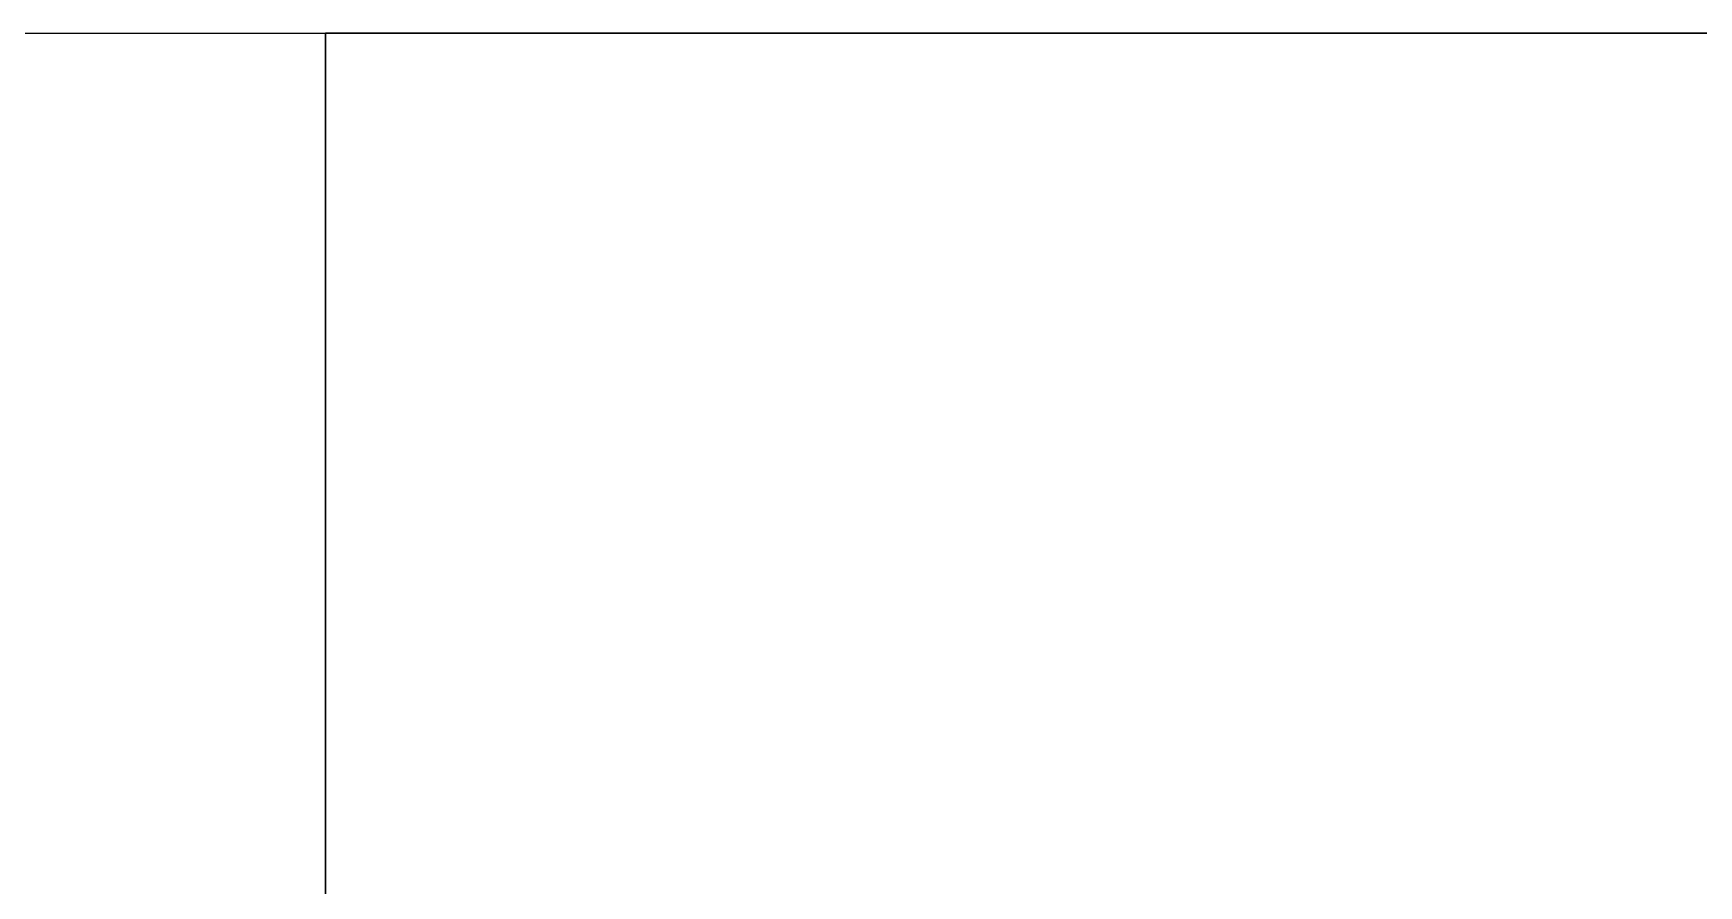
# Model space of a CAD drawing. Header units: millimetres. Extents: x 5543 to 15648, y 4351 to 19091.
# Drawn here: x 14400.6 to 14414.85, y 15121.38 to 15128.68 of the extents above; entities that cross this region are included whole.
import ezdxf

# ---------------------------------------------------------------- set-up
doc = ezdxf.new("R2010")
doc.units = ezdxf.units.MM
doc.layers.add('IfcObject', color=7, linetype='CONTINUOUS')

msp = doc.modelspace()

# ---------------------------------------------------------------- linework, layer by layer
at = {"layer": 'IfcObject'}
for p, q in [((14378.096, 15128.677, -5352.4), (14423.096, 15128.677, -5352.4)), ((14378.096, 15128.677, -5987.4), (14423.096, 15128.677, -5987.4)), ((14378.096, 15128.677, -5987.4), (14423.096, 15128.677, -5987.4)), ((14378.096, 15128.677, -5352.4), (14423.096, 15128.677, -5352.4)), ((14398.096, 15128.677, -5352.4), (14403.096, 15128.677, -5352.4)), ((14398.096, 15128.677, -5987.4), (14403.096, 15128.677, -5987.4)), ((14398.096, 15128.677, -5987.4), (14403.096, 15128.677, -5987.4)), ((14398.096, 15128.677, -5352.4), (14403.096, 15128.677, -5352.4)), ((14403.096, 15128.677, -5352.4), (14403.096, 15001.677, -5352.4)), ((14403.096, 15001.677, -5987.4), (14403.096, 15128.677, -5987.4)), ((14403.096, 15128.677, -5352.4), (14403.096, 15128.677, -5987.4)), ((14403.096, 15128.677, -5352.4), (14403.096, 15128.677, -5987.4)), ((14403.096, 15001.677, -5987.4), (14403.096, 15128.677, -5987.4)), ((14403.096, 15128.677, -5352.4), (14403.096, 15001.677, -5352.4)), ((14403.096, 15128.677, -5352.4), (14423.096, 15128.677, -5352.4)), ((14423.096, 15128.677, -5987.4), (14403.096, 15128.677, -5987.4)), ((14403.096, 15128.677, -5352.4), (14403.096, 15128.677, -5987.4)), ((14423.096, 15128.677, -5987.4), (14403.096, 15128.677, -5987.4)), ((14403.096, 15128.677, -5987.4), (14403.096, 15001.677, -5987.4)), ((14403.096, 15128.677, -5352.4), (14423.096, 15128.677, -5352.4)), ((14403.096, 15128.677, -5352.4), (14403.096, 15001.677, -5352.4)), ((14403.096, 15128.677, -5352.4), (14403.096, 15116.677, -5364.4)), ((14403.096, 15128.677, -5352.4), (14403.096, 15001.677, -5352.4)), ((14403.096, 15128.677, -5352.4), (14403.096, 15116.677, -5364.4)), ((14403.096, 15128.677, -5352.4), (14403.096, 15128.677, -5987.4)), ((14403.096, 15128.677, -5987.4), (14403.096, 15116.677, -5364.4)), ((14403.096, 15128.677, -5987.4), (14403.096, 15116.677, -5975.4)), ((14403.096, 15128.677, -5987.4), (14403.096, 15001.677, -5987.4)), ((14403.096, 15128.677, -5987.4), (14403.096, 15116.677, -5975.4)), ((14403.096, 15128.677, -5987.4), (14403.096, 15116.677, -5364.4))]:
    msp.add_line(p, q, dxfattribs=at)

doc.saveas('drawing.dxf')
